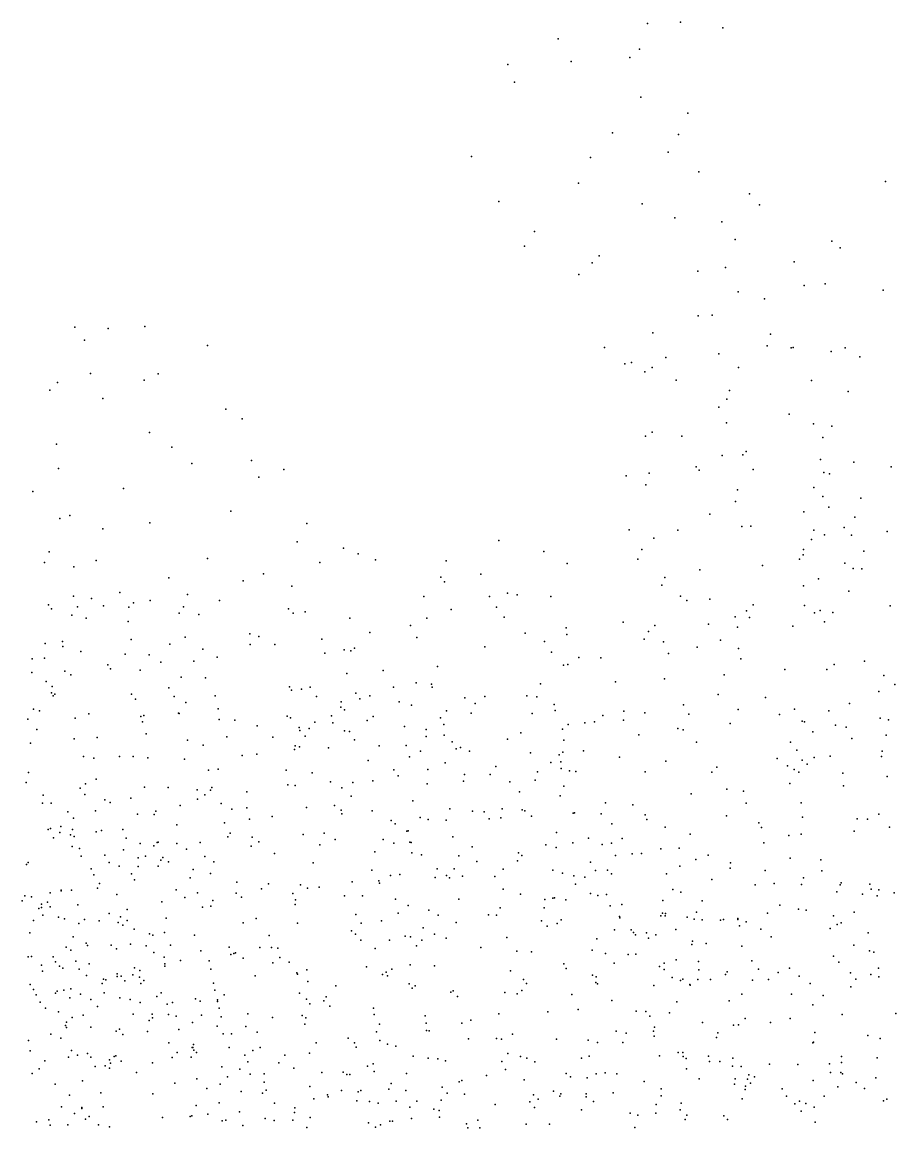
# Model space of a CAD drawing. Header units: metres. Extents: x -23.9 to 23.9, y -28.5 to 28.5.
# Drawn here: x -10.54 to -5.28, y 13.44 to 20.1 of the extents above; entities that cross this region are included whole.
import ezdxf

# ---------------------------------------------------------------- set-up
doc = ezdxf.new("R2010")
doc.units = ezdxf.units.M

msp = doc.modelspace()

# ---------------------------------------------------------------- linework, layer by layer
for p in [(-6.777, 20.0924, 7.294), (-6.5771, 20.1003, 6.7433), (-6.3216, 20.065, 7.2113), (-7.3139, 20.0005, 6.3909), (-6.8233, 19.9364, 6.4237), (-7.2365, 19.8631, 6.0406), (-6.8824, 19.8873, 6.7792), (-7.618, 19.8455, 6.4955), (-7.5767, 19.7378, 6.8289), (-6.8171, 19.6482, 5.9572), (-6.5324, 19.5515, 6.6652), (-6.9876, 19.4331, 7.1319), (-6.5902, 19.4243, 6.0919), (-6.6525, 19.3172, 6.9446), (-7.8372, 19.2902, 6.3937), (-7.1196, 19.2846, 5.7801), (-6.4673, 19.1985, 5.4338), (-7.1915, 19.1299, 7.1265), (-5.342, 19.1395, 5.4764), (-6.1624, 19.0652, 5.9981), (-7.6715, 19.0188, 6.1369), (-6.8078, 19.0058, 5.2404), (-6.1006, 19.0006, 5.3966), (-6.6106, 18.9211, 6.5373), (-6.329, 18.8978, 6.2741), (-7.4564, 18.8394, 6.8455), (-6.2473, 18.7902, 5.1263), (-7.5175, 18.7516, 6.423), (-5.6649, 18.7816, 5.4003), (-5.6144, 18.7402, 4.9339), (-7.0666, 18.6931, 6.7035), (-5.893, 18.6558, 5.9075), (-7.1097, 18.6502, 5.327), (-6.4722, 18.6006, 12.5935), (-6.3054, 18.6215, 12.9004), (-7.1905, 18.5799, 5.9556), (-5.706, 18.5242, 5.1808), (-6.2304, 18.4752, 6.3158), (-5.8316, 18.5134, 12.6766), (-5.3566, 18.4854, 5.8482), (-6.0701, 18.4334, 5.2252), (-6.4698, 18.3319, 13.2418), (-6.3857, 18.334, 12.1496), (-10.2271, 18.2621, 11.839), (-10.0268, 18.2548, 11.4738), (-9.8062, 18.2668, 12.1133), (-10.1696, 18.185, 12.1989), (-6.7448, 18.2277, 6.2686), (-6.0346, 18.2202, 6.0102), (-9.4278, 18.153, 11.6753), (-7.0351, 18.1395, 5.4915), (-6.0542, 18.15, 5.4789), (-5.9103, 18.1389, 13.2897), (-5.8982, 18.1405, 14.3228), (-5.5843, 18.1382, 12.8307), (-6.6661, 18.0799, 12.1831), (-6.3469, 18.1014, 5.2429), (-5.6692, 18.1152, 13.7721), (-5.4957, 18.0833, 5.3787), (-6.9121, 18.0424, 12.8548), (-6.8729, 18.0501, 12.4532), (-6.7917, 17.9936, 5.9893), (-6.7475, 18.0205, 5.3537), (-6.227, 18.0194, 13.9468), (-10.3315, 17.93, 11.3354), (-10.1323, 17.983, 12.5675), (-9.8088, 17.9432, 12.4199), (-9.7255, 17.981, 11.2104), (-6.6025, 17.9434, 13.2976), (-5.7877, 17.9424, 12.1893), (-10.3778, 17.8834, 12.8424), (-6.2826, 17.8809, 8.5583), (-5.5675, 17.8743, 14.6171), (-10.0586, 17.8336, 11.1486), (-6.2988, 17.8282, 12.0369), (-9.3177, 17.7697, 11.4421), (-6.346, 17.7816, 8.0953), (-5.9223, 17.7382, 8.1496), (-9.2195, 17.7095, 11.9285), (-6.3002, 17.6872, 14.4995), (-5.7762, 17.6797, 13.1369), (-5.665, 17.6673, 12.4755), (-9.7763, 17.6275, 13.1204), (-6.7888, 17.6064, 12.9195), (-6.7476, 17.63, 12.3826), (-6.5686, 17.607, 13.2014), (-5.719, 17.5981, 14.7594), (-10.3386, 17.5572, 11.2808), (-9.6421, 17.5402, 12.5769), (-9.1621, 17.4603, 12.5428), (-6.3263, 17.4901, 9.9208), (-6.2019, 17.4938, 9.0896), (-6.1819, 17.5139, 7.8348), (-5.7338, 17.4649, 9.828), (-10.3255, 17.4117, 13.3774), (-9.522, 17.4408, 11.2655), (-8.9672, 17.4048, 12.2618), (-6.4828, 17.4218, 9.465), (-6.4641, 17.4018, 14.0392), (-6.1386, 17.4044, 14.6609), (-5.7137, 17.3871, 8.8471), (-5.5336, 17.4486, 13.4437), (-5.3085, 17.421, 14.572), (-9.1192, 17.3591, 11.851), (-6.9056, 17.3668, 8.5378), (-6.7653, 17.3837, 8.0429), (-5.6796, 17.3784, 9.3921), (-10.481, 17.2724, 14.3574), (-9.9346, 17.29, 13.4981), (-6.7861, 17.3122, 8.8508), (-6.2331, 17.2835, 12.8489), (-5.7737, 17.2961, 7.9508), (-6.246, 17.2121, 11.7878), (-5.7194, 17.2426, 14.7133), (-5.4899, 17.2317, 9.7272), (-10.2564, 17.1289, 11.5543), (-9.2877, 17.1548, 12.881), (-6.4012, 17.1368, 12.4923), (-5.8339, 17.151, 13.4949), (-5.6835, 17.1777, 10.1478), (-10.3175, 17.11, 14.6463), (-9.7751, 17.0835, 11.441), (-8.8283, 17.0808, 11.9889), (-6.2068, 17.0626, 10.3274), (-6.1538, 17.0646, 13.7062), (-5.5914, 17.0566, 8.6354), (-5.5276, 17.1184, 7.2686), (-10.0587, 17.0478, 13.9607), (-6.887, 17.0419, 8.2598), (-6.7388, 16.9911, 9.4616), (-6.593, 17.0406, 7.8785), (-5.7742, 17.0395, 7.5656), (-5.7091, 17.012, 12.2167), (-5.5477, 17.0096, 13.6706), (-5.3325, 17.0313, 14.2977), (-8.8872, 16.97, 12.6555), (-8.6072, 16.9313, 2.7267), (-7.6717, 16.9769, 3.1275), (-6.8109, 16.9226, 11.9016), (-5.8366, 16.924, 12.5523), (-5.7874, 16.9835, 11.7608), (-10.3827, 16.9099, 12.2618), (-10.0991, 16.8567, 13.5921), (-9.4286, 16.8696, 13.2249), (-8.5193, 16.8981, 2.3647), (-8.4148, 16.8604, 3.0414), (-7.9889, 16.8558, 3.0467), (-7.4003, 16.9115, 2.9197), (-6.8341, 16.8655, 12.321), (-5.8591, 16.8659, 13.8438), (-5.838, 16.8904, 7.0046), (-5.4725, 16.9133, 6.8773), (-10.4106, 16.8443, 14.9008), (-10.2334, 16.8183, 15.3368), (-8.7507, 16.8458, 12.2318), (-7.2606, 16.8381, 3.3336), (-6.4608, 16.7999, 9.0138), (-6.083, 16.8263, 11.4719), (-5.5862, 16.8414, 9.1983), (-5.5365, 16.8092, 15.2643), (-5.4847, 16.8061, 10.6627), (-9.6607, 16.7519, 13.5324), (-9.2125, 16.7338, 13.5741), (-9.0908, 16.7773, 11.6729), (-8.0209, 16.7559, 2.301), (-7.9996, 16.7277, 3.4793), (-7.7802, 16.7749, 2.6335), (-6.6713, 16.7553, 10.0085), (-5.745, 16.7459, 8.2864), (-9.9565, 16.6649, -11.108), (-8.9199, 16.7018, 2.7037), (-7.6188, 16.6597, 6.1298), (-6.6901, 16.7084, 8.6295), (-5.8358, 16.7053, 8.6944), (-5.5628, 16.672, 14.6396), (-10.3851, 16.5893, 11.1874), (-10.236, 16.6415, 11.6189), (-10.1276, 16.6291, 15.7324), (-9.8732, 16.6023, 3.4537), (-9.774, 16.6164, 11.1527), (-9.5474, 16.6522, 11.4021), (-9.3549, 16.6161, 3.4281), (-8.1244, 16.6403, 1.8781), (-7.7287, 16.6412, 1.8204), (-7.5607, 16.6502, 3.7023), (-7.3596, 16.6403, 2.5876), (-6.5779, 16.6431, 8.2336), (-6.5393, 16.6171, 11.4773), (-6.4008, 16.6247, 10.2192), (-6.1385, 16.5899, 8.1425), (-10.3669, 16.5666, 12.0379), (-10.2456, 16.5274, -11.265), (-10.2117, 16.5774, -10.8725), (-10.0538, 16.5836, 14.7595), (-9.9009, 16.5768, -10.6815), (-9.599, 16.5397, 3.1697), (-9.5723, 16.5787, -10.8868), (-9.4808, 16.5311, 3.9764), (-8.9387, 16.5661, 12.5938), (-8.9113, 16.5406, 3.0076), (-8.8385, 16.5469, 2.2249), (-7.9599, 16.5616, 6.486), (-7.6854, 16.5757, 2.1662), (-6.1785, 16.5545, 10.5554), (-5.8303, 16.5852, 6.807), (-5.7692, 16.5418, 9.1706), (-5.7358, 16.555, 11.1141), (-5.6584, 16.5445, 11.742), (-5.3128, 16.5845, 6.7261), (-10.1596, 16.5104, -10.2334), (-9.9059, 16.4903, 3.9234), (-8.5697, 16.5089, 13.8066), (-8.204, 16.4647, 1.501), (-8.1051, 16.5104, 3.8469), (-7.6401, 16.515, 5.7462), (-6.9232, 16.486, 12.084), (-6.731, 16.4661, -14.5019), (-6.4075, 16.4731, 9.2234), (-6.2474, 16.5186, 8.5549), (-6.2332, 16.4557, 11.4226), (-6.1615, 16.5144, 7.439), (-5.901, 16.4609, 11.5175), (-5.71, 16.4881, 15.0312), (-9.5631, 16.3943, -11.4805), (-9.1735, 16.4149, 11.5861), (-9.1178, 16.3991, 3.8617), (-8.4484, 16.4239, 1.8888), (-8.1668, 16.3936, 14.0999), (-7.513, 16.4196, 5.1245), (-7.2661, 16.4523, 6.2583), (-7.2613, 16.4121, 3.6998), (-6.7706, 16.4297, 11.6931), (-10.4054, 16.3573, -10.5338), (-10.3018, 16.3685, -11.8109), (-10.2991, 16.3398, -9.8895), (-9.8886, 16.3813, -9.8925), (-9.6549, 16.353, 14.0246), (-9.456, 16.3224, 11.0909), (-9.1698, 16.3507, 14.4888), (-9.0215, 16.3511, 3.465), (-8.7389, 16.3835, 13.3521), (-8.5408, 16.3295, 3.7918), (-7.7558, 16.3371, -15.0405), (-7.3972, 16.3684, 4.7474), (-6.7958, 16.3826, 5.296), (-6.6792, 16.3678, -13.7996), (-6.4775, 16.3346, 9.7193), (-6.3365, 16.3775, 12.7479), (-6.2274, 16.3272, 10.0319), (-10.4837, 16.2651, -11.4086), (-10.409, 16.269, 10.6719), (-10.1912, 16.3098, 3.4866), (-9.9234, 16.2925, -11.6964), (-9.7794, 16.2884, 12.7388), (-9.3704, 16.2753, -10.6969), (-8.7211, 16.2996, 12.8847), (-8.6047, 16.3191, 3.3251), (-8.564, 16.3126, -14.7093), (-7.3541, 16.3043, 5.7092), (-7.1902, 16.2733, -14.0376), (-7.0576, 16.2712, 4.579), (-6.6495, 16.2972, 12.5749), (-6.213, 16.2646, 10.9271), (-10.287, 16.1907, 2.4961), (-10.0282, 16.2287, 3.0651), (-10.0131, 16.2037, 9.8746), (-9.8343, 16.1972, 10.5708), (-9.7094, 16.2453, 2.9492), (-9.5105, 16.2515, 14.6979), (-8.3692, 16.1948, 7.3197), (-8.0409, 16.2182, 6.7498), (-7.2831, 16.2261, 2.0266), (-7.2565, 16.2298, 2.5356), (-5.9491, 16.2011, 12.5883), (-5.6947, 16.201, 12.2477), (-5.6505, 16.2297, 14.8045), (-5.4679, 16.2511, 11.2413), (-10.4859, 16.1817, -6.4679), (-10.3998, 16.1273, -6.8395), (-10.2508, 16.1691, -8.738), (-9.5865, 16.154, 1.7489), (-9.4389, 16.1502, -10.2003), (-8.5877, 16.1769, 7.0157), (-8.17, 16.1199, 14.444), (-6.9699, 16.1266, 2.9223), (-6.6734, 16.1449, 4.7172), (-6.3148, 16.1687, 10.491), (-5.3509, 16.1639, 9.0231), (-10.3674, 16.0596, -8.3387), (-10.3633, 16.0987, -9.111), (-9.6605, 16.0906, 9.4999), (-8.9345, 16.0952, 1.9181), (-8.9214, 16.0764, 1.5597), (-8.8608, 16.0822, 14.7437), (-8.808, 16.0949, 7.5007), (-8.5347, 16.0582, 9.5617), (-8.3061, 16.0947, 13.0002), (-8.0769, 16.1123, 13.4814), (-8.0739, 16.094, -14.0505), (-7.4218, 16.1146, -14.5433), (-5.3826, 16.068, 6.8159), (-5.2855, 16.1094, 14.4514), (-10.3584, 16.0417, 9.8296), (-10.3479, 16.0524, 3.0863), (-9.8856, 16.0517, 14.36), (-9.8614, 16.021, -9.6392), (-9.6294, 16.0381, -11.6911), (-9.5573, 16.0009, 10.1874), (-9.381, 16.0411, 14.9611), (-8.7699, 16.038, 0.9741), (-8.6213, 16.0049, 12.5983), (-8.5101, 16.0247, 4.2227), (-8.4493, 16.0416, 11.8083), (-8.2724, 16.005, 9.7838), (-7.8763, 16.0292, 14.0546), (-7.8152, 15.9962, 5.2235), (-7.7561, 16.0373, 4.8348), (-7.5027, 16.0421, 4.5469), (-7.4425, 16.0349, 1.4042), (-7.3385, 15.9906, 2.2799), (-6.559, 15.988, 12.0009), (-6.3504, 16.0497, 4.5709), (-6.0651, 16.0328, 4.3794), (-5.5591, 15.9952, 7.9021), (-10.4766, 15.9614, 16.047), (-10.4393, 15.9512, -9.7251), (-10.1427, 15.9343, -6.4166), (-9.8115, 15.9231, 15.2918), (-9.6017, 15.9369, 2.8545), (-9.5977, 15.9347, 4.3211), (-9.3633, 15.9644, 9.8522), (-8.6805, 15.9205, 3.4198), (-8.6233, 15.9731, 2.0736), (-8.6018, 15.9585, 6.7015), (-8.1974, 15.9853, 1.2592), (-7.9869, 15.9515, 12.4673), (-7.839, 15.9373, 11.718), (-7.4717, 15.9347, 4.0593), (-7.3322, 15.9536, 6.7012), (-7.0454, 15.9224, 3.2573), (-6.9197, 15.9488, -14.8931), (-6.7928, 15.9387, 5.673), (-6.527, 15.9317, 5.3637), (-6.2306, 15.9592, 11.8251), (-5.9808, 15.9293, 4.8073), (-5.8904, 15.9607, 11.1953), (-5.6832, 15.9508, 6.9431), (-10.5095, 15.9021, 3.9003), (-10.2257, 15.9067, 10.2894), (-9.8297, 15.9176, 1.5905), (-9.819, 15.886, 2.1975), (-9.3564, 15.8999, 11.412), (-9.2636, 15.895, -11.2947), (-9.1282, 15.8619, 7.2623), (-8.9483, 15.9193, 11.6337), (-8.9269, 15.9101, 2.5097), (-8.781, 15.8837, 3.7689), (-8.6725, 15.8796, 1.7032), (-8.4647, 15.8932, 12.1342), (-8.4299, 15.9177, 7.7861), (-8.2398, 15.8577, 9.2659), (-8.0227, 15.9095, 8.3112), (-8.004, 15.869, 8.7223), (-7.2532, 15.8686, 3.7521), (-7.1547, 15.8799, 8.5706), (-7.0945, 15.8846, 6.3028), (-6.921, 15.8946, 9.2183), (-6.2789, 15.8749, 4.9649), (-5.844, 15.8902, 9.9552), (-5.8295, 15.8849, 7.5837), (-5.6439, 15.8643, 12.4514), (-5.3736, 15.9076, 15.2493), (-5.3232, 15.8971, 12.2801), (-10.4554, 15.8385, -12.4624), (-10.092, 15.7911, 9.2136), (-9.7976, 15.8132, -12.2077), (-9.3103, 15.7947, 4.5792), (-9.033, 15.7919, 12.5199), (-8.8752, 15.8506, 9.3134), (-8.8711, 15.8324, 4.3477), (-8.8383, 15.7987, 0.6218), (-8.814, 15.8449, 2.9624), (-8.6011, 15.8307, -14.0669), (-8.5726, 15.8276, 9.1479), (-8.1101, 15.8386, 11.3403), (-8.1099, 15.7966, 4.4169), (-8.002, 15.8059, 9.5433), (-7.5389, 15.8196, 7.9281), (-7.288, 15.8407, 1.6536), (-6.8292, 15.8063, 4.4228), (-6.5931, 15.8456, 4.1321), (-6.5604, 15.8369, 9.224), (-5.7789, 15.8259, 4.244), (-5.5787, 15.8528, 11.9958), (-5.3387, 15.8055, 7.6124), (-10.4953, 15.7564, 9.5752), (-10.2321, 15.7838, 4.1289), (-9.5485, 15.7739, 2.4887), (-9.4537, 15.7456, -15.4658), (-8.9001, 15.7412, 11.2009), (-8.8728, 15.7346, 10.1392), (-8.6992, 15.7283, 7.867), (-8.5427, 15.7772, 11.0873), (-8.3936, 15.7403, 6.3079), (-8.2305, 15.7436, 0.7709), (-7.9538, 15.7657, 6.9075), (-7.9291, 15.7227, 14.2581), (-7.9022, 15.7312, 13.6507), (-7.6194, 15.7811, -14.1393), (-7.28, 15.7748, 8.9529), (-6.4809, 15.7628, -14.8816), (-5.9145, 15.7625, -14.4001), (-5.5441, 15.785, -14.8299), (-10.1759, 15.6766, 10.5809), (-10.1134, 15.6654, -8.1885), (-9.9582, 15.677, 14.7482), (-9.8753, 15.6762, -8.5075), (-9.7878, 15.6681, 1.2911), (-9.5655, 15.6613, 9.2266), (-9.2182, 15.6818, 0.8346), (-9.1311, 15.6904, 6.9357), (-8.9039, 15.7181, 12.1075), (-8.2113, 15.6739, -15.3618), (-8.1448, 15.7088, 13.0948), (-7.849, 15.7083, 9.0006), (-7.4814, 15.6992, 2.6628), (-7.3084, 15.6872, 11.9905), (-7.286, 15.7018, -15.2729), (-7.1619, 15.7107, -13.2406), (-6.9457, 15.6722, 3.6757), (-5.9955, 15.6652, 10.2335), (-5.8756, 15.7141, -15.6217), (-5.844, 15.6549, 11.0268), (-5.7711, 15.6695, 4.9027), (-5.6757, 15.679, 9.1321), (-5.3653, 15.6757, -15.4605), (-5.3623, 15.7091, 7.1887), (-9.422, 15.5941, -10.1069), (-9.3626, 15.6006, 10.2465), (-8.9534, 15.5941, -13.8774), (-8.4593, 15.6518, 4.2645), (-8.3048, 15.5963, 5.9948), (-8.0999, 15.598, 10.1591), (-7.9958, 15.6387, 2.9914), (-7.6896, 15.6167, 12.7045), (-7.3594, 15.6403, 2.2366), (-7.2974, 15.6433, 9.6805), (-7.2963, 15.605, 2.9777), (-7.2466, 15.5902, 7.9097), (-6.6652, 15.6482, 5.5522), (-6.3585, 15.613, 9.6442), (-5.9325, 15.6198, 3.9248), (-5.8926, 15.5971, 9.6226), (-5.8135, 15.6302, 11.8091), (-10.5067, 15.5805, 10.1407), (-10.0992, 15.5399, -6.2167), (-8.7978, 15.5786, 14.8633), (-8.6868, 15.5229, 3.5777), (-8.4323, 15.5307, -15.7661), (-8.279, 15.5595, 8.4491), (-7.8846, 15.528, 7.4929), (-7.8791, 15.5683, 9.8218), (-7.7234, 15.5673, 4.2624), (-7.6055, 15.5247, 4.6717), (-7.4535, 15.5341, 9.2167), (-7.4397, 15.5836, 11.6468), (-7.2075, 15.5852, 4.1029), (-6.7907, 15.5842, 8.7815), (-6.3884, 15.5819, 8.9991), (-5.8638, 15.5823, -13.9286), (-5.5984, 15.5754, 12.8327), (-5.3308, 15.5565, 10.93), (-10.5208, 15.5193, -7.9977), (-10.195, 15.485, 1.2801), (-10.1635, 15.512, -1.2226), (-9.8081, 15.491, 15.8707), (-9.6646, 15.489, -11.5614), (-9.4903, 15.4761, -11.2577), (-9.4091, 15.4743, 1.0502), (-9.4011, 15.4888, 11.2615), (-9.1916, 15.4633, 9.4204), (-8.9442, 15.5062, 2.8649), (-8.8985, 15.5014, 4.5867), (-8.6174, 15.4873, 12.3491), (-8.5522, 15.5203, 6.5388), (-8.1029, 15.5122, 13.4846), (-7.5476, 15.4637, 5.6575), (-7.28, 15.4977, 6.1012), (-6.2985, 15.4803, 7.2434), (-6.1985, 15.4685, -13.1584), (-5.9188, 15.5138, 10.6579), (-5.5944, 15.5005, 6.927), (-10.4229, 15.3952, -5.987), (-10.4188, 15.4435, -9.519), (-10.3701, 15.3956, 6.3228), (-10.1669, 15.448, -1.5788), (-10.0457, 15.4151, -13.0511), (-10.0134, 15.3987, -9.2245), (-9.8899, 15.4259, 10.8175), (-9.487, 15.4194, -12.5315), (-9.4434, 15.4458, 2.4965), (-9.3461, 15.3928, -14.3542), (-8.5626, 15.4375, 8.9819), (-8.1903, 15.4097, 6.5977), (-7.3022, 15.4387, 1.1005), (-7.0292, 15.3965, -17.1647), (-6.5131, 15.4514, -16.6038), (-6.1819, 15.3953, 9.4067), (-5.8509, 15.398, 9.9256), (-10.2688, 15.3427, 10.3638), (-10.1023, 15.3494, -7.6178), (-9.8495, 15.3292, 14.9454), (-9.7498, 15.3269, -14.8509), (-9.7392, 15.3462, -15.4593), (-9.5925, 15.3815, -12.9544), (-9.2804, 15.3595, -12.2392), (-9.1905, 15.3678, 7.1382), (-8.8316, 15.3693, 2.2502), (-8.6618, 15.3818, 0.4483), (-8.6231, 15.3529, 7.8907), (-8.6186, 15.3308, 15.2268), (-8.436, 15.3499, 14.5191), (-7.9665, 15.3608, 9.2639), (-7.8306, 15.3474, 1.4441), (-7.7596, 15.343, 6.424), (-7.6518, 15.3606, 11.4643), (-7.5315, 15.3547, 1.8055), (-7.5145, 15.3492, 9.5149), (-7.225, 15.3343, -16.6482), (-7.2155, 15.3377, 1.4413), (-7.055, 15.3317, 3.0339), (-6.8653, 15.3853, -12.9521), (-6.791, 15.325, 3.4347), (-5.3814, 15.3294, -14.0701), (-10.2357, 15.3047, 16.0919), (-9.6129, 15.2649, -8.0542), (-9.3248, 15.2762, -11.7762), (-9.1738, 15.2985, 4.7086), (-9.038, 15.3147, 11.1284), (-8.3211, 15.2906, 12.6689), (-8.2976, 15.2716, 3.39), (-8.146, 15.3089, 4.1698), (-8.0978, 15.2969, 13.87), (-7.99, 15.2926, 7.8834), (-7.7301, 15.3016, 6.0785), (-7.6598, 15.3062, 7.766), (-7.4754, 15.3177, -14.0025), (-6.9918, 15.2706, 5.4632), (-6.7793, 15.2964, 10.0418), (-6.2999, 15.3198, 6.6571), (-6.1056, 15.2771, -17.1056), (-5.8426, 15.3111, 9.0644), (-5.5132, 15.3015, -16.1236), (-5.4501, 15.2987, 7.3864), (-10.3876, 15.2369, 5.8204), (-10.3728, 15.2432, 4.2337), (-10.3179, 15.2179, 5.4452), (-10.3118, 15.2539, 10.883), (-10.2536, 15.2055, -7.3289), (-10.2403, 15.237, 5.0329), (-10.232, 15.1951, -10.8241), (-10.0984, 15.2228, 9.2329), (-10.0674, 15.2314, -13.3462), (-9.937, 15.2372, 10.4442), (-9.3048, 15.193, 0.6174), (-9.2903, 15.2152, -15.8232), (-9.1584, 15.1903, 9.9318), (-8.8516, 15.2057, 9.0823), (-8.7256, 15.2148, 11.0043), (-8.2267, 15.2257, 8.166), (-8.2187, 15.2292, 15.0744), (-7.9484, 15.1921, 7.0569), (-7.3248, 15.2182, 5.3681), (-6.6706, 15.2498, 5.0448), (-6.5198, 15.2087, -14.7698), (-6.0881, 15.2496, 12.5835), (-5.9242, 15.2013, 7.7102), (-5.851, 15.2084, 6.4583), (-5.53, 15.2266, 8.8533), (-5.3171, 15.251, -12.9445), (-10.3558, 15.1869, -11.3116), (-10.2424, 15.1351, -1.8921), (-10.1987, 15.1224, -0.7087), (-9.9183, 15.1843, -7.1087), (-9.8326, 15.1516, 4.383), (-9.7502, 15.138, -11.084), (-9.7312, 15.1593, 5.5352), (-9.7258, 15.1594, 1.1811), (-9.7245, 15.1606, 4.9833), (-9.6115, 15.1528, 9.3164), (-9.4713, 15.158, 14.7997), (-9.1641, 15.1355, -13.9061), (-9.1182, 15.1626, -10.5915), (-8.7501, 15.1438, 3.6744), (-8.6576, 15.1763, 6.6537), (-8.37, 15.1759, 13.0554), (-8.3057, 15.1536, -16.0934), (-8.2088, 15.1609, 8.7146), (-8.2003, 15.1574, -13.8925), (-7.8327, 15.1313, 0.0779), (-7.3889, 15.1449, 10.47), (-7.3272, 15.1283, 7.8722), (-7.2261, 15.1568, 4.2203), (-7.1308, 15.1851, 4.8636), (-7.0483, 15.1467, 2.5556), (-6.9939, 15.1545, -15.1513), (-6.9293, 15.1818, 0.9943), (-6.5859, 15.1247, 6.9831), (-6.0743, 15.1566, 5.1233), (-10.1897, 15.0755, 0.3988), (-10.0459, 15.0825, -9.0794), (-9.9329, 15.1144, -0.9635), (-9.8445, 15.0668, 15.5318), (-9.8006, 15.0762, -7.6056), (-9.6966, 15.0687, -8.598), (-9.5551, 15.1186, -11.5049), (-9.444, 15.0742, 10.0846), (-9.0229, 15.0917, 15.3414), (-8.4185, 15.1031, 10.2908), (-8.196, 15.0956, 0.2267), (-8.1384, 15.0838, 3.902), (-7.9138, 15.0783, 9.8088), (-7.5539, 15.0954, 10.1782), (-7.533, 15.0805, 12.745), (-6.9691, 15.0806, 1.5109), (-6.8694, 15.09, 4.5333), (-6.8131, 15.0919, 2.2596), (-6.6958, 15.12, 4.0349), (-6.4843, 15.0563, -13.0372), (-6.4104, 15.0814, 9.8758), (-5.9157, 15.0636, 9.8421), (-5.7314, 15.0543, 11.6341), (-10.5193, 15.0255, 4.9608), (-10.5077, 15.0387, -0.1426), (-10.129, 14.9993, -2.7131), (-10.0194, 15.0388, 5.7929), (-9.96, 15.0159, 15.1654), (-9.8452, 15.0145, -0.1235), (-9.724, 15.015, -6.6274), (-9.7089, 15.0521, 14.5614), (-9.6621, 15.0426, -9.7087), (-9.515, 14.9962, 9.6103), (-9.3896, 15.0426, 11.1112), (-8.7912, 15.0363, 7.6316), (-8.4381, 14.9914, 7.6505), (-8.0436, 14.9996, 14.2256), (-7.942, 14.9988, 12.9758), (-7.8054, 15.0447, 4.1445), (-7.6463, 14.9972, -15.374), (-7.5595, 15.047, 0.2798), (-7.3461, 14.9911, 13.4869), (-7.1189, 15.0405, 0.6101), (-7.0894, 14.9902, 10.1053), (-7.0165, 14.992, 10.4431), (-6.5816, 15.0159, 8.763), (-6.2771, 15.0029, 6.487), (-6.2755, 15.0354, 9.0323), (-6.0673, 14.9893, 11.9829), (-10.1125, 14.9634, 9.4912), (-9.885, 14.9696, -11.4188), (-9.8683, 14.9335, -6.3071), (-9.533, 14.9461, -7.9653), (-9.4095, 14.9712, -13.3087), (-8.555, 14.9224, 3.2296), (-8.396, 14.928, 15.4544), (-8.3254, 14.9604, 11.0266), (-8.268, 14.9664, 9.1776), (-8.0549, 14.9473, 13.8476), (-7.9868, 14.9603, 8.053), (-7.9703, 14.9462, 11.514), (-7.8913, 14.9553, -16.8106), (-7.6963, 14.9528, 13.523), (-7.2876, 14.9739, -16.027), (-7.2207, 14.9572, -13.4603), (-7.1543, 14.9497, 8.7538), (-6.9925, 14.9705, 12.8365), (-6.662, 14.9697, 4.8506), (-6.3876, 14.9361, 3.9771), (-5.8362, 14.9455, 13.9758), (-5.7255, 14.9867, 14.3403), (-10.3749, 14.8555, 4.6978), (-10.3098, 14.8722, 3.1097), (-10.3095, 14.8662, 6.0818), (-10.2466, 14.8702, 15.631), (-10.0904, 14.8825, 10.832), (-10.0794, 14.9118, -2.2003), (-9.6165, 14.873, -15.4904), (-9.4877, 14.855, -11.0632), (-9.25, 14.9188, -11.9037), (-9.1025, 14.8801, -10.1776), (-9.06, 14.9098, 4.4927), (-8.8671, 14.9041, 9.2993), (-8.8244, 14.8829, 4.1937), (-8.755, 14.889, 7.118), (-8.3908, 14.9129, 6.9409), (-7.6461, 14.8782, 7.9713), (-7.2097, 14.9074, 12.3232), (-6.624, 14.8753, -17.2515), (-6.5755, 14.8592, 7.3265), (-6.1279, 14.9036, 14.2866), (-6.0133, 14.9123, 4.0305), (-5.8475, 14.9048, 6.1356), (-5.6358, 14.8615, 12.8201), (-5.615, 14.9027, -17.0198), (-5.6092, 14.9152, 6.4218), (-5.4363, 14.9066, 3.9233), (-5.4288, 14.8771, 10.0998), (-5.3828, 14.8736, -16.4174), (-5.2902, 14.855, 13.3453), (-10.5449, 14.8078, 3.756), (-10.5288, 14.8364, 1.5943), (-10.4877, 14.8313, -8.9016), (-10.3919, 14.7993, -14.1416), (-9.9737, 14.8441, 9.8524), (-9.7031, 14.8008, 5.817), (-9.565, 14.8271, -14.788), (-9.3958, 14.8086, 5.3627), (-9.255, 14.8531, -12.2392), (-9.2228, 14.8292, 0.3153), (-8.9128, 14.8507, 9.8777), (-8.8982, 14.8129, 3.7566), (-8.6012, 14.8374, 10.0858), (-8.4927, 14.8379, 0.0677), (-8.2946, 14.8169, -0.2237), (-7.9124, 14.8175, -15.9557), (-7.5423, 14.8463, 13.0281), (-7.3943, 14.8153, 9.451), (-7.347, 14.8238, 11.0002), (-7.3364, 14.8244, 9.043), (-7.2681, 14.8121, 8.2558), (-7.1199, 14.851, -17.7827), (-7.0764, 14.8392, 3.9968), (-7.0239, 14.8441, 3.2056), (-6.6834, 14.8089, -0.4534), (-6.4469, 14.8073, 1.6869), (-5.4812, 14.8466, 7.5916), (-5.3921, 14.8364, 14.4305), (-10.4449, 14.7611, 2.2452), (-10.4283, 14.7864, 8.0277), (-10.4283, 14.7669, 8.6127), (-10.3752, 14.7705, -13.5338), (-10.2091, 14.7822, 8.3306), (-10.0199, 14.731, -14.1988), (-9.9124, 14.7541, -11.0785), (-9.4572, 14.7692, 4.925), (-9.4077, 14.7748, 15.352), (-8.8994, 14.7854, 15.4944), (-8.5329, 14.7251, 10.8151), (-8.2788, 14.7325, 3.9961), (-8.2189, 14.7787, 13.5618), (-8.0929, 14.7511, 10.8868), (-7.7333, 14.7231, 8.26), (-7.6642, 14.7657, 8.7699), (-7.3995, 14.765, -0.1156), (-7.0017, 14.7774, 13.6952), (-6.9298, 14.7852, 3.5321), (-6.6859, 14.7326, 12.4322), (-6.6681, 14.7303, 1.947), (-6.4805, 14.739, 1.2688), (-6.0537, 14.7333, 1.2705), (-5.9786, 14.7811, 4.7161), (-5.8654, 14.7575, 7.7463), (-5.8192, 14.7499, 9.4104), (-5.5309, 14.7395, 5.0661), (-10.4753, 14.6881, 6.4729), (-10.4206, 14.7198, 11.033), (-10.3248, 14.7076, -11.7093), (-10.2891, 14.6985, -14.8029), (-10.2038, 14.6705, -3.0974), (-10.1695, 14.6948, 1.4766), (-10.0804, 14.6858, -6.1466), (-9.9665, 14.6767, -14.6137), (-9.9524, 14.7097, -2.8396), (-9.9382, 14.6608, -7.5284), (-9.9125, 14.6891, -1.5594), (-9.6768, 14.7033, -6.8982), (-9.2136, 14.674, 12.3518), (-9.1336, 14.7005, -10.661), (-8.8849, 14.6733, 1.9389), (-8.5026, 14.6726, -14.0133), (-8.38, 14.6867, -16.1014), (-8.0366, 14.7209, 14.5953), (-7.9299, 14.6755, -13.3504), (-7.6865, 14.721, 11.0354), (-7.4141, 14.6856, 4.0038), (-7.38, 14.6545, 2.954), (-7.32, 14.6702, 12.0347), (-7.296, 14.6922, 14.02), (-6.9452, 14.7122, 12.1965), (-6.9437, 14.7052, 0.1059), (-6.6948, 14.7159, -15.8449), (-6.6693, 14.7161, -14.923), (-6.5364, 14.7078, 6.8144), (-6.4939, 14.6975, 0.1411), (-6.4458, 14.6921, -1.0161), (-6.3364, 14.6907, 4.4839), (-6.3174, 14.694, 14.0366), (-6.2321, 14.7009, 14.5806), (-6.232, 14.6948, 2.032), (-6.2211, 14.6558, -0.201), (-6.1818, 14.6806, -15.8423), (-5.6556, 14.717, 9.8487), (-5.6335, 14.6653, 14.8046), (-5.6099, 14.6753, 11.8605), (-10.499, 14.6146, 15.265), (-10.2364, 14.5902, 3.4838), (-9.8691, 14.6358, -8.6797), (-9.7772, 14.6081, 15.3643), (-9.7567, 14.6001, 11.0791), (-9.687, 14.6166, 4.6622), (-9.5056, 14.5992, 0.2505), (-9.0558, 14.5977, 12.9027), (-8.5605, 14.6268, 9.5673), (-8.535, 14.6065, -10.7434), (-8.2374, 14.5941, 9.8724), (-8.2044, 14.5891, 15.3156), (-8.1281, 14.6446, 9.2804), (-8.0596, 14.6062, -0.4349), (-6.9755, 14.6323, -9.8327), (-6.8749, 14.6323, -10.3794), (-6.8598, 14.6159, -13.3937), (-6.8493, 14.6025, 1.5213), (-6.7822, 14.6149, 10.4071), (-6.7252, 14.602, 9.0872), (-6.605, 14.6343, 9.6181), (-6.0931, 14.6366, 13.7082), (-6.0305, 14.5894, -1.0144), (-5.6752, 14.6397, 4.0145), (-5.446, 14.614, -12.6709), (-10.2791, 14.5277, 1.8155), (-10.1596, 14.5522, 0.7574), (-10.151, 14.5383, 14.4136), (-10.0092, 14.5394, 13.9698), (-9.8923, 14.5451, 7.2005), (-9.7966, 14.535, -6.4416), (-9.6507, 14.5406, -0.327), (-9.298, 14.5278, -10.0607), (-9.1119, 14.5267, 0.045), (-9.0428, 14.526, 2.3758), (-9.0047, 14.5218, 11.1599), (-8.503, 14.5709, 15.4806), (-8.3317, 14.5693, 2.8804), (-8.1672, 14.5359, 10.2719), (-8.1353, 14.5693, -16.9442), (-7.9902, 14.582, 14.017), (-7.7804, 14.5265, 9.4254), (-7.6235, 14.5869, -17.7132), (-7.0813, 14.5771, 9.3148), (-6.7699, 14.5818, 13.2331), (-6.5087, 14.5445, 12.6788), (-6.5051, 14.564, -1.3711), (-6.4216, 14.55, 0.625), (-6.2068, 14.5333, 15.4016), (-5.5334, 14.5391, 12.3091), (-10.508, 14.4706, -8.9274), (-10.4889, 14.4724, -0.7659), (-10.3585, 14.4688, 5.8571), (-10.2518, 14.5106, 3.898), (-9.9752, 14.5187, 3.0438), (-9.7518, 14.4955, -14.4239), (-9.6889, 14.4673, -8.0345), (-9.4671, 14.5067, -13.3376), (-9.2878, 14.4843, 11.3567), (-9.268, 14.4896, 4.328), (-9.2595, 14.4932, -12.8537), (-9.2135, 14.4606, -16.2541), (-8.9909, 14.4663, 4.0455), (-8.4165, 14.5204, 9.1047), (-7.5639, 14.5045, -12.8906), (-7.4761, 14.5, -10.0487), (-7.1091, 14.5099, -0.6506), (-7.0294, 14.4897, 0.4131), (-6.8923, 14.4833, -0.9279), (-6.8458, 14.485, -11.3204), (-5.6544, 14.4744, 7.5289), (-5.4388, 14.505, 6.0361), (-5.4122, 14.4985, 7.2344), (-10.4287, 14.4191, 2.4049), (-10.3441, 14.4389, 11.3426), (-10.3202, 14.4128, 13.6454), (-10.2999, 14.4017, 4.6484), (-10.2213, 14.4425, 7.074), (-10.2007, 14.3958, -8.6019), (-10.1412, 14.4278, -12.1413), (-9.8685, 14.4027, -11.9277), (-9.6844, 14.4265, 5.8998), (-9.6842, 14.413, -9.4528), (-9.59, 14.4478, -12.122), (-9.4182, 14.4461, -10.8488), (-9.4074, 14.3959, 5.1145), (-9.0343, 14.4328, 15.4044), (-8.9361, 14.4376, 3.3247), (-8.8286, 14.3909, 12.3475), (-8.4687, 14.4103, 3.7769), (-8.3176, 14.3952, -11.4394), (-8.2063, 14.4219, -16.4949), (-8.0597, 14.4149, 8.9846), (-7.2808, 14.4273, -13.5682), (-7.2667, 14.3992, -11.0057), (-6.9765, 14.4308, 9.8765), (-6.7044, 14.4113, 2.4718), (-6.6762, 14.3942, 10.6608), (-6.6747, 14.4308, -10.6333), (-6.6025, 14.4522, -9.7845), (-6.4696, 14.4409, -10.1533), (-6.4662, 14.3906, 6.0393), (-6.1468, 14.4453, 14.8221), (-6.1075, 14.3953, 0.0302), (-5.9207, 14.4005, 15.5684), (-5.623, 14.4365, 1.4572), (-5.384, 14.4009, -16.6946), (-10.4219, 14.3835, 1.3397), (-10.1566, 14.3581, 7.6236), (-10.0549, 14.3348, 11.1884), (-10.0413, 14.332, 1.284), (-9.9726, 14.3675, 7.9127), (-9.9723, 14.352, 12.9439), (-9.9488, 14.3524, -7.8075), (-9.925, 14.3245, 13.6092), (-9.8783, 14.3609, -2.2415), (-9.8377, 14.3464, -10.8186), (-9.8351, 14.3865, -2.6682), (-9.812, 14.3266, -14.7764), (-9.1399, 14.3556, 12.6613), (-8.8887, 14.3724, 2.8441), (-8.8844, 14.3654, 10.8816), (-8.8228, 14.3216, 9.6395), (-8.3724, 14.3627, 10.516), (-8.3512, 14.3765, -0.2968), (-8.3436, 14.3558, -13.4353), (-7.6015, 14.3861, -0.4121), (-7.5224, 14.3322, -16.2667), (-7.1066, 14.3586, 2.8325), (-7.0864, 14.3487, 11.8919), (-6.628, 14.3457, 6.4625), (-6.578, 14.3275, 14.9309), (-6.5634, 14.3345, 13.0643), (-6.4729, 14.333, 15.735), (-6.3968, 14.3333, -10.8345), (-6.3058, 14.3623, -1.5688), (-6.2956, 14.3788, 7.3027), (-6.1437, 14.3282, -12.6372), (-6.0478, 14.3336, 2.2365), (-5.9895, 14.3747, 7.4943), (-5.8624, 14.3541, 1.0618), (-5.5533, 14.3741, 13.3783), (-5.5205, 14.3352, 2.1439), (-5.4301, 14.3626, 5.0776), (-5.3823, 14.3482, 12.8573), (-10.4959, 14.3032, 11.6248), (-10.4772, 14.2736, -1.0533), (-10.3337, 14.2628, 13.0887), (-10.2925, 14.2691, 2.7219), (-10.2508, 14.2772, -15.0567), (-10.0629, 14.3099, -7.3123), (-9.8295, 14.3087, 8.2556), (-9.3918, 14.3118, 7.1124), (-9.3842, 14.2685, -9.0546), (-8.6535, 14.2952, 15.3473), (-8.2124, 14.3067, -15.8164), (-8.1944, 14.2807, 14.0046), (-8.1762, 14.2959, 14.7863), (-7.9615, 14.2563, 0.9755), (-7.9478, 14.2652, -0.4313), (-7.6354, 14.2556, -11.2175), (-7.5331, 14.2666, 3.8808), (-7.5056, 14.3084, -9.7612), (-7.0873, 14.3151, -11.4935), (-7.0776, 14.3068, 11.0023), (-6.7373, 14.2964, 15.4829), (-6.5217, 14.3023, -11.4445), (-6.5186, 14.2988, 12.4407), (-5.7956, 14.3084, 4.4496), (-5.551, 14.2886, 4.0131), (-10.4599, 14.2413, -1.4169), (-10.4352, 14.1964, 5.6321), (-10.3434, 14.2504, 14.5357), (-10.2571, 14.2226, 0.856), (-10.1929, 14.2441, 6.747), (-10.1309, 14.212, -0.5606), (-10.0504, 14.253, -8.9301), (-9.9569, 14.2228, -6.9588), (-9.8935, 14.2119, 6.4544), (-9.8337, 14.1942, -11.1987), (-9.7324, 14.2312, 15.462), (-9.7071, 14.2523, 13.2863), (-9.6387, 14.1944, -8.7395), (-9.499, 14.2167, 4.2805), (-9.4722, 14.2025, 3.1846), (-9.3683, 14.2011, -11.1251), (-9.3681, 14.2109, 5.7469), (-9.3269, 14.24, 12.3422), (-8.8733, 14.2511, -10.6343), (-8.8312, 14.2141, 2.0665), (-8.7272, 14.2045, -16.5585), (-8.7124, 14.2286, -10.3068), (-7.9209, 14.231, -11.4632), (-7.5624, 14.2465, -10.8283), (-7.2321, 14.2423, -9.5205), (-6.9902, 14.2056, -1.2709), (-6.5984, 14.1983, -1.6175), (-6.284, 14.2038, 10.4473), (-6.2086, 14.2442, -16.6341), (-5.9083, 14.2444, 5.7844), (-5.7176, 14.2363, 15.0788), (-10.4039, 14.1595, -6.4489), (-10.3264, 14.1386, -9.2128), (-10.0907, 14.17, 3.5561), (-9.8757, 14.1242, -9.7375), (-9.7611, 14.1238, -0.3336), (-9.671, 14.1851, 0.5233), (-9.6623, 14.1219, -14.3622), (-9.3565, 14.1598, 11.2412), (-9.1844, 14.1253, 3.9927), (-8.8103, 14.1855, -0.134), (-8.6903, 14.1732, 9.9943), (-8.4283, 14.1604, 2.8539), (-8.4224, 14.1221, 3.3571), (-7.6726, 14.1268, -17.7397), (-7.3762, 14.1385, 14.135), (-7.1949, 14.1519, 9.1818), (-6.8434, 14.1427, 9.3429), (-6.7857, 14.1409, 10.899), (-6.6432, 14.1323, -9.5511), (-5.779, 14.1809, -0.7296), (-5.603, 14.1228, 2.4454), (-5.2792, 14.1285, 6.5659), (-10.2844, 14.0552, 13.7107), (-10.2778, 14.0756, -8.3807), (-10.2425, 14.1047, -9.8348), (-10.1773, 14.1185, -2.0116), (-9.7786, 14.0856, -7.3105), (-9.76, 14.1026, 0.8407), (-9.6174, 14.1114, 7.8053), (-9.5179, 14.0738, -11.6265), (-9.4631, 14.1187, 6.7628), (-9.3463, 14.1081, 0.4448), (-9.0354, 14.1042, 11.0923), (-8.8572, 14.1168, 1.3987), (-8.8418, 14.0643, -8.3517), (-8.8343, 14.1015, 15.0982), (-8.3904, 14.064, -10.0727), (-8.1153, 14.1133, 1.962), (-8.1095, 14.0692, 1.3587), (-7.8949, 14.07, 3.8471), (-7.8414, 14.0878, -12.6423), (-6.7614, 14.1128, -13.8414), (-6.4446, 14.0742, 14.676), (-6.2578, 14.0583, 0.6533), (-6.2282, 14.0603, 10.0683), (-6.1875, 14.0986, 15.9389), (-6.0353, 14.0734, -0.0578), (-5.9166, 14.0985, 13.5905), (-10.3714, 14.0037, 11.2951), (-10.2772, 14.0433, -5.8118), (-10.1303, 14.0459, 4.8775), (-9.9781, 14.0226, -2.4484), (-9.9579, 14.0331, 8.694), (-9.9373, 14.0016, 13.3183), (-9.789, 14.0204, 5.0208), (-9.6, 14.0327, 12.4357), (-9.3698, 14.0521, -14.5832), (-9.3339, 14.0064, 3.5311), (-9.2826, 14.0055, -12.7261), (-9.1958, 14.0503, 6.2348), (-9.1285, 14.0168, -9.2474), (-8.4087, 14.0184, -8.43), (-8.1078, 14.0268, -17.4194), (-8.0927, 14.0245, 8.8349), (-7.5897, 14.003, -11.7099), (-6.9647, 14.022, 11.6924), (-6.9039, 14.0104, 13.7559), (-6.7394, 14.0222, 12.24), (-6.7359, 13.9918, 14.8345), (-6.7346, 14.0456, 2.335), (-6.353, 14.0125, 13.9793), (-5.768, 14.0135, -1.2907), (-5.4488, 13.9958, 13.5285), (-10.5057, 13.9665, 6.9248), (-10.3119, 13.9803, -3.4811), (-9.6614, 13.9514, 5.3563), (-9.5207, 13.924, -14.0593), (-9.5156, 13.9233, 15.403), (-9.5115, 13.9419, 3.8611), (-9.2965, 13.9225, -8.4744), (-9.1101, 13.9231, 5.8503), (-8.772, 13.9525, -9.8821), (-8.5795, 13.98, 10.5818), (-8.541, 13.9509, 1.1042), (-8.5322, 13.9255, -7.8796), (-8.3882, 13.9655, 12.607), (-8.3422, 13.9428, -12.9562), (-8.2936, 13.9311, 14.6181), (-7.8546, 13.9759, -16.0991), (-7.6853, 13.9772, -10.0337), (-7.6557, 13.9732, 1.091), (-7.3252, 13.9729, -13.8508), (-7.1339, 13.9669, 12.1119), (-7.078, 13.9529, -0.9384), (-6.9247, 13.9532, 15.2873), (-6.3609, 13.9829, -10.5001), (-5.7799, 13.9509, -16.6299), (-5.7748, 13.9558, 15.7968), (-5.3743, 13.9779, 6.2558), (-10.4955, 13.9034, 14.5306), (-10.2659, 13.8655, 13.0263), (-10.2474, 13.9063, 8.8826), (-10.2112, 13.8774, -0.2898), (-10.1501, 13.887, -8.1064), (-10.1299, 13.866, -6.7736), (-9.9906, 13.8695, 14.1874), (-9.9809, 13.8734, -14.891), (-9.6402, 13.8641, -7.945), (-9.611, 13.8942, 13.1082), (-9.5252, 13.8653, 1.2319), (-9.5106, 13.908, 2.6933), (-9.4949, 13.8928, -15.7427), (-9.2035, 13.877, -13.2141), (-9.1543, 13.9063, 1.2403), (-8.9614, 13.8773, -11.0734), (-8.8134, 13.8893, 9.8462), (-8.189, 13.8705, -8.1803), (-8.0986, 13.859, -0.2058), (-8.0397, 13.8554, 12.4871), (-7.6181, 13.8872, -0.5964), (-7.5421, 13.8685, 13.9938), (-7.5039, 13.8597, -9.6665), (-7.1745, 13.8594, 2.6064), (-7.1283, 13.871, 3.1998), (-6.7046, 13.8723, -1.5947), (-6.5922, 13.893, 15.8898), (-6.5638, 13.894, -17.9269), (-6.5609, 13.8699, 9.3593), (-6.543, 13.8571, 0.3833), (-6.4089, 13.8718, -11.5673), (-6.2624, 13.8599, -12.549), (-5.606, 13.8696, -13.2119), (-5.3921, 13.8615, 14.5787), (-10.4413, 13.7944, 13.8896), (-10.4075, 13.8434, 6.1445), (-10.1048, 13.8094, 0.273), (-10.0439, 13.8131, -11.64), (-10.0187, 13.8488, 11.1345), (-10.0182, 13.7982, -6.1366), (-10.0123, 13.8285, 2.3979), (-9.947, 13.8419, 7.9731), (-9.76, 13.8303, -12.3374), (-9.3413, 13.8076, 12.3475), (-9.2322, 13.792, -16.4208), (-9.1853, 13.8374, 15.2762), (-8.9974, 13.8309, 0.1539), (-8.9071, 13.7998, 0.9298), (-8.4629, 13.8111, 2.9488), (-8.4295, 13.8245, -16.7939), (-7.9926, 13.8437, 0.5617), (-7.6531, 13.8389, 12.4869), (-7.6315, 13.7902, -10.3735), (-7.4559, 13.8364, 8.9616), (-6.5405, 13.7956, 2.5264), (-6.4034, 13.8401, 10.8032), (-6.3403, 13.8399, 9.8079), (-6.2631, 13.8116, 0.9011), (-6.212, 13.8097, 2.277), (-6.041, 13.8222, 13.8221), (-5.8709, 13.8205, 5.989), (-5.6784, 13.8247, 13.7544), (-5.6066, 13.8337, -0.8441), (-10.4845, 13.767, -6.4406), (-10.1818, 13.7228, -3.7049), (-9.8557, 13.7737, 14.9399), (-9.4912, 13.7341, 2.1207), (-9.3062, 13.7463, 5.4828), (-9.1698, 13.7634, -8.7687), (-9.0871, 13.7639, -7.8883), (-8.7381, 13.7735, -8.9769), (-8.6093, 13.7745, -13.5145), (-8.5876, 13.7612, 2.2508), (-8.5697, 13.7608, 0.1357), (-8.4233, 13.7798, -9.8324), (-8.2276, 13.7663, 15.1618), (-7.8957, 13.7238, -0.4418), (-7.7469, 13.7548, 14.3147), (-7.5195, 13.7292, -8.0662), (-7.2659, 13.766, -12.9121), (-7.2394, 13.7463, 14.2262), (-7.1401, 13.7398, -0.5749), (-7.086, 13.7645, 13.1387), (-7.0318, 13.771, -17.9267), (-6.9601, 13.7638, 11.1189), (-6.4649, 13.7342, 16.2668), (-6.2486, 13.735, -10.7179), (-6.1738, 13.7327, 16.6027), (-6.1653, 13.7586, 10.2785), (-6.1317, 13.7473, 14.5953), (-5.7775, 13.7238, 1.2155), (-5.6735, 13.7723, 14.9237), (-5.6113, 13.7725, 6.7565), (-5.6018, 13.7651, 2.6643), (-5.4002, 13.7401, 14.2079), (-10.3452, 13.7029, -14.9091), (-9.6254, 13.7086, 7.8514), (-9.4311, 13.6757, -11.8506), (-9.3515, 13.7025, 7.6265), (-9.2251, 13.659, 6.4684), (-9.0865, 13.7144, 1.7562), (-9.0748, 13.6669, -9.4664), (-8.8106, 13.6888, -14.5492), (-8.6201, 13.6642, 12.2742), (-8.5203, 13.6568, 10.1608), (-8.5035, 13.6635, 14.9508), (-8.3345, 13.6727, 1.9401), (-8.3216, 13.7059, -16.3358), (-8.2326, 13.6635, 3.3394), (-8.0126, 13.6851, 15.4905), (-7.9107, 13.7175, 1.3108), (-7.3432, 13.6606, 3.3895), (-6.7968, 13.7184, 15.6808), (-6.6939, 13.6737, 10.9258), (-6.2519, 13.7018, 6.5654), (-6.1868, 13.6707, -11.0791), (-6.186, 13.6907, -0.248), (-6.1561, 13.7079, -17.7056), (-5.9643, 13.6737, -1.5272), (-5.6282, 13.6861, 15.5719), (-5.5187, 13.7131, 7.182), (-5.4684, 13.6766, -1.2527), (-10.2585, 13.6363, 8.6689), (-10.0705, 13.6496, 5.4079), (-9.7569, 13.6449, -3.3585), (-9.3579, 13.5892, 14.9936), (-9.0958, 13.6491, -11.6589), (-8.7874, 13.6151, -9.7518), (-8.7042, 13.6377, 2.6103), (-8.7002, 13.6262, 0.622), (-8.5284, 13.6018, 12.6504), (-8.4521, 13.5976, 11.9632), (-8.4, 13.589, 8.6785), (-8.2907, 13.6001, 11.5537), (-8.1663, 13.6011, -11.5884), (-8.0191, 13.6068, -7.081), (-7.9841, 13.649, 11.8188), (-7.8786, 13.6425, -7.7518), (-7.4855, 13.5955, -11.8653), (-7.464, 13.6382, 14.6551), (-7.4351, 13.6127, 0.7212), (-7.3047, 13.6308, 12.7076), (-7.2989, 13.6438, 1.0907), (-7.1461, 13.6446, 11.7121), (-7.145, 13.6268, 14.5411), (-7.1007, 13.5981, 0.6631), (-6.9826, 13.65, 12.6031), (-6.6943, 13.6316, -11.672), (-6.2063, 13.6132, 2.6723), (-5.9389, 13.63, 6.3255), (-5.8596, 13.6003, 2.9755), (-5.7122, 13.6294, 14.2999), (-5.3534, 13.6024, 1.2802), (-5.3347, 13.6113, -13.8762), (-10.3078, 13.5669, -5.2216), (-10.2287, 13.5254, 8.33), (-10.1856, 13.5614, 7.7865), (-10.1844, 13.5554, 4.0634), (-10.0569, 13.5656, -2.5168), (-9.4967, 13.5739, 11.4412), (-9.234, 13.5366, 12.8595), (-9.0234, 13.5885, 15.069), (-8.9042, 13.5328, -7.6478), (-8.9021, 13.5606, -11.2569), (-8.2075, 13.5641, 16.4095), (-8.0646, 13.5511, 8.7879), (-8.0313, 13.5442, -10.1826), (-7.6938, 13.581, 16.254), (-7.4568, 13.5622, -8.5477), (-7.1744, 13.5482, -9.3478), (-6.8809, 13.5272, -0.4378), (-6.7262, 13.5283, 0.737), (-6.7229, 13.5808, 16.425), (-6.5791, 13.5482, 15.9729), (-6.5738, 13.5876, 14.7579), (-5.8887, 13.5849, -0.393), (-5.8496, 13.5391, -12.6011), (-5.8229, 13.5866, 16.5921), (-5.7716, 13.5648, -16.136), (-10.4577, 13.4762, 7.3393), (-10.3836, 13.4874, -2.4387), (-10.2694, 13.4578, 5.1098), (-10.1626, 13.4913, 11.4292), (-10.1398, 13.508, -14.4615), (-10.0839, 13.4573, 4.5965), (-9.6982, 13.5024, 1.2124), (-9.5315, 13.508, 4.0538), (-9.5228, 13.5124, -7.247), (-9.4265, 13.5214, 12.0066), (-9.3385, 13.4822, 13.1832), (-9.3169, 13.4849, -14.8399), (-9.08, 13.4955, 12.2526), (-9.0253, 13.4843, 11.3474), (-8.9127, 13.4852, -13.5529), (-8.8094, 13.5017, -13.0774), (-8.4569, 13.4705, 9.8729), (-8.3857, 13.4578, -1.1223), (-8.3287, 13.4787, -7.3283), (-8.3135, 13.479, 15.6569), (-8.1993, 13.4961, 16.0684), (-8.0305, 13.5047, 0.2408), (-7.8668, 13.4639, 9.0827), (-7.7993, 13.4864, -12.6162), (-7.5069, 13.4626, 13.5957), (-7.3661, 13.4608, -0.4782), (-6.8347, 13.516, 15.2085), (-6.5484, 13.4902, 1.216), (-6.5383, 13.5164, 16.8247), (-6.3152, 13.5109, 10.5392), (-6.2942, 13.4896, 10.0996), (-5.7655, 13.4738, 16.0437), (-10.3763, 13.4546, 0.6508), (-10.0188, 13.4448, -6.726), (-9.2152, 13.4537, 5.6505), (-8.83, 13.4411, 9.0438), (-8.4152, 13.4444, 3.104), (-7.859, 13.4392, 12.5666), (-7.7872, 13.4395, 0.5207), (-6.8517, 13.4423, -12.8363)]:
    msp.add_point(p)

doc.saveas('drawing.dxf')
